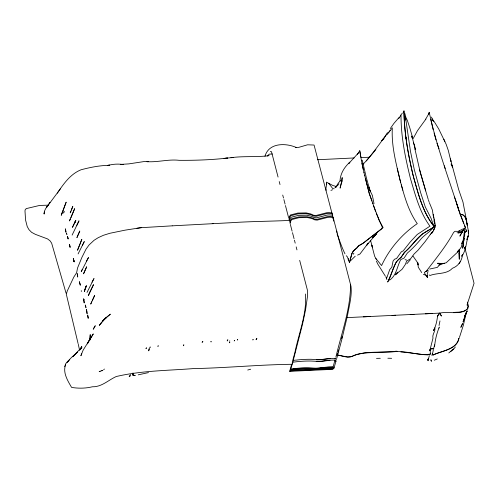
<?xml version="1.0" encoding="UTF-8"?>
<svg xmlns="http://www.w3.org/2000/svg" width="499" height="499" viewBox="0 0 499 499"><rect width="100%" height="100%" fill="white"/><g stroke="black" fill="none" stroke-linecap="round" stroke-linejoin="round"><path stroke-width="0.75" d="M60.292 188.959L46.519 207.447L47.455 206.006C45.727 208.32 43.937 211.027 44.13 214.052L44.536 212M464.974 232.671L465.012 231.062L464.974 232.484M325.953 188.429L326.677 183.85M229.752 341.073L229.765 340.829M464.675 228.611L463.49 238.902L461.931 243.73L462.242 242.427M326.047 190.381L326.103 189.015M467.968 236.002L465.829 246.668L464.594 248.128L465.498 246.849L464.619 250.947L462.916 254.746L461.631 256.199L462.504 254.69C461.962 260.771 458.307 266.104 452.425 268.269C446.68 274.544 437.405 272.641 430.051 275.46L429.177 274.961M462.398 241.772L461.463 246.812L457.764 251.964L446.143 262.817L442.388 263.628M72.124 235.098L78.992 220.826L76.846 225.298M467.9 235.958L467.688 237.867L466.839 239.445L468.411 235.933L468.343 230.912L468.33 233.189L468.642 232.272L466.871 223.265L467.382 225.454C466.827 221.675 466.453 217.159 462.972 214.844L460.153 214.308L456.959 204.153L457.296 205.445M331.991 213.248L331.947 212.911L329.271 212.63A11.627 6.655 -14.5 0 0 326.446 212.799L315.967 215.506L313.597 215.262L310.771 213.94L306.143 212.905L297.791 213.079L290.399 215L289.482 216.578L288.958 219.042M332.59 215.549L332.54 215.212L329.87 214.932A11.627 6.655 -14.5 0 0 327.045 215.1L316.566 217.807L314.189 217.564L311.37 216.242L306.742 215.212L298.39 215.381L290.998 217.302L290.081 218.88L289.557 221.344M462.935 246.668L463.708 240.58L462.692 248.252L462.854 247.198M332.658 217.277L332.708 215.824M333.058 218.799L333.101 217.352M333.656 221.107L333.7 219.654M433.307 350.055L432.508 353.841L433.095 354.951C441.852 350.747 456.884 349.631 458.98 338.228M464.619 235.834L464.787 234.511M429.346 355.637L428.323 359.448M439.987 320.944L439.039 325.516M89.932 340.044L90.238 334.623L89.901 339.507L90.051 338.846L89.452 340.592L90.849 336.894L90.207 338.634L90.768 337.567L87.78 342.844M334.049 367.988L333.9 367.445L319.803 368.293A32.897 11.539 -9.1 0 1 312.779 368.586L311.426 368.574A60.373 21.183 -9.1 0 0 291.385 369.541C297.66 367.85 306.261 368.131 313.378 368.381A22.96 8.053 -9.1 0 0 320.944 368.012L324.662 367.538A19.904 6.986 -9.1 0 1 331.224 367.22L333.07 367.089L334.935 360.097A27.326 9.587 -9.1 0 0 325.51 360.646L321.78 361.145A14.976 5.258 -9.1 0 1 317.607 361.37L310.565 361.033A46.582 16.342 -9.1 0 0 297.092 361.688L293.4 362.131L292.601 362.723L290.561 369.834L290.88 370.102A39.976 14.022 -9.1 0 1 305.806 369.372L307.509 369.397A46.145 16.186 -9.1 0 0 319.965 368.749L333.575 368.175L333.051 368.755L290.187 370.838L289.688 371.337L332.671 369.347L333.981 368.168L335.977 361.164L335.827 360.621L334.399 360.69M149.226 348.714L148.708 350.834L149.263 348.62M340 181.068C340.337 173.496 344.372 167.146 349.849 162.175L348.751 163.516L358.463 152.944M464.999 231.63L463.334 242.994L463.365 246.076L463.471 242.246L463.334 242.994L464.369 238.26M431.934 355.519L432.302 353.772L433.082 355.057C441.977 350.635 456.61 349.737 458.949 338.222M332.952 217.24L332.939 216.741L330.263 216.46A11.627 6.655 -14.5 0 0 327.444 216.628L316.959 219.335L314.588 219.092L311.769 217.77L307.135 216.734L298.789 216.909L291.397 218.83L290.275 220.976L289.95 222.872M292.526 362.873L292.67 363.266M376.234 213.154L382.377 227.351L381.666 228.891L363.141 243.219L358.669 245.676L356.966 247.984L353.304 250.91L351.801 253.648L349.493 262.486L348.383 260.048L348.757 258.445M333.095 367.046L333.001 366.915A27.326 9.587 -9.1 0 0 323.577 367.47L319.847 367.963A14.976 5.258 -9.1 0 1 315.674 368.193L308.632 367.857A46.582 16.342 -9.1 0 0 295.159 368.512L291.472 368.954L290.593 369.69M335.883 357.184C341.428 333.207 350.635 309.187 350.523 284.343M466.022 231.642L466.372 230.164M459.261 230.956L458.781 232.977L457.084 232.709M133.027 372.94L132.541 374.93L135.135 375.61L132.541 374.93L133.539 374.456M341.634 338.565L342.177 336.413M466.49 311.707L463.303 325.435L459.423 337.474M433.456 349.206L434.641 344.909L434.579 346.543C435.153 340.249 436.588 333.762 439.033 327.824M289.707 371.212L291.634 364.395L292.121 364.021M292.364 361.825L294.872 352.643C298.832 333.226 307.247 312.711 305.407 294.005M293.356 359.947L302.519 324.2L305.531 309.96L307.652 295.289L307.465 290.368L299.687 260.378M337.093 355.687L337.692 353.492M338.091 352.026L338.69 349.83M336.788 358.313L341.815 339.532L347.541 315.343C349.144 305.818 352.082 296.132 351.015 286.382L333.201 217.608L330.463 217.233A11.627 6.655 -14.5 0 0 327.643 217.402L317.164 220.115L314.788 219.872L311.969 218.543L307.334 217.514L298.988 217.689L291.597 219.61L290.474 221.756L290.15 223.646M464.887 316.104L465.592 313.565M429.234 112.294L428.622 114.439L429.234 112.294C436.319 145.683 448.545 177.769 458.831 210.291M332.109 214.364L332.184 213.709L329.471 213.404A11.627 6.655 -14.5 0 0 326.652 213.572L316.166 216.285L313.796 216.042L310.977 214.713L306.342 213.684L297.997 213.859L290.605 215.78L289.482 217.926L289.158 219.816M333.101 218.194L333.201 217.608M464.712 316.74L463.078 321.98L466.97 311.351L465.611 313.746L467.432 310.79M427.824 360.078L428.267 358.65M459.155 231.773L458.781 232.977L460.259 232.54L461.887 230.894L460.246 232.222M87.007 292.451L94.012 278.536L91.984 282.178M467.002 305.101L474.05 283.289L464.862 247.878M183.8 344.915L183.495 345.757L183.813 344.878M349.493 262.486L351.907 253.667L353.286 251.203L358.556 246.038L362.835 243.406L383.145 227.575L379.371 220.932L373.551 205.625M428.055 271.481L427.244 273.776L427.362 277.294L425.36 274.93L424.381 272.385L428.254 270.258M62.051 213.092L61.252 215.3L66.174 202.151L62.076 213.023M130.676 374.549L130.089 376.159L129.166 376.733L129.802 375.292M335.977 361.164L335.659 361.744M462.667 230.725L459.885 236.127L463.658 229.415L461.856 232.865M458.475 250.03L457.764 251.964L458.201 250.872M63.953 212.081L64.165 211.514L63.585 213.073M64.689 366.628L65.868 363.465L69.567 359.804M80.22 243.531L81.836 239.327L77.501 250.249L80.002 244.117M87.387 343.905L87.593 343.349M80.333 349.774L81.699 346.406L80.414 349.275L81.967 347.017L72.748 356.766L77.532 352.082L71.332 357.627L67.028 362.262L68.494 360.765M234.499 340.48L234.218 340.936L234.418 340.636M70.87 211.252L70.228 212.848L72.81 206.443L71.345 210.073M387.692 281.941C392.732 274.213 392.688 262.561 401.102 257.571L404.321 252.232C410.702 248.047 414.295 240.78 420.177 235.915C424.256 232.004 429.683 230.014 434.28 226.733C422.347 211.969 417.969 192.807 412.929 174.818C407.976 153.86 404.153 132.478 403.941 110.89L403.173 112.687M387.779 281.91L396.256 261.906L401.127 257.035L405.556 251.446M403.261 112.668L404.034 110.872C404.259 133.507 408.394 155.894 413.765 177.825C418.723 194.791 422.965 212.855 434.367 226.702L421.992 234.305L406.124 250.953M70.964 217.626L74.663 208.638L69.442 220.938L70.29 219.117M91.747 301.808L90.718 304.097L94.685 295.346L92.427 300.329M82.167 269.635L81.25 271.631L88.491 257.534L86.52 261.014M65.544 364.962C62.6 372.572 67.777 380.924 71.594 387.405C78.443 388.553 85.641 388.44 92.415 386.775C101.702 387.056 108.295 380.101 116.242 376.527C141.348 370.632 167.57 370.607 193.213 368.599C226.147 367.988 258.956 364.694 291.89 364.289M398.651 118.737L401.015 115.238C400.94 136.614 405.325 157.846 410.446 178.536C415.355 194.99 419.584 212.15 429.957 226.178L417.22 234.486L410.128 242.109L403.18 250.897L401.327 251.802L396.605 258.501L394.503 259.231L393.081 261.052L391.809 267.246L389.75 269.547L386.6 278.386L386.145 276.957M78.094 253.929L84.3 241.535L82.435 245.277M465.866 313.79L464.868 315.842L466.185 313.129M87.762 343.356L88.423 342.046M438.889 328.105L439.419 327.063M387.474 132.541L384.723 137.237M428.298 114.589L425.366 119.735L425.853 119.136L417.482 130.682L413.16 138.591M431.654 233.544C436.076 228.355 435.222 222.005 433.463 215.961M264.969 156.243C268.805 142.527 285.971 142.876 296.456 147.548L295.52 147.436L298.826 147.336L307.577 144.791L314.064 145.047L332.546 215.431M405.743 138.622L406.329 137.531M88.747 341.459L93.282 333.912L83.152 350.123L80.869 355.743L81.749 353.803M357.19 154.69L359.742 150.748L360.889 157.123M430.618 234.056L425.136 241.597L418.075 250.149L414.145 253.947L410.671 258.682L406.585 261.195L405.35 264.445L402.088 269.285L395.433 274.668L397.778 272.192L395.289 274.868M383.812 138.123L381.81 140.662L386.737 134.2M459.055 263.547L460.54 261.195M366.896 245.115L368.237 243.1L359.947 254.022L357.583 255.108M149.856 347.529L150.261 346.967L150.024 347.267M353.173 254.278L353.897 253.193M390.268 128.58L393.973 123.322L399.362 117.122M57.304 193.2C63.448 184.031 70.44 173.958 81.081 169.766C90.088 167.39 99.251 165.531 108.645 165.325M383.257 139.72L384.143 138.466M48.066 205.02L49.931 202.475L49.663 202.837M336.151 359.997L336.326 358.881L334.891 358.949M338.908 183.8L337.68 185.447L334.948 187.624M386.906 134.742L392.333 127.844C391.291 145.352 395.894 162.605 399.892 179.515C403.984 194.772 408.026 210.572 417.283 223.633C402.094 233.994 389.282 248.864 381.592 265.568L375.884 258.494M388.303 132.89L390.206 130.37M432.558 228.448C428.841 232.958 423.345 235.528 419.852 240.368C415.923 244.934 411.787 249.294 407.34 253.087L404.084 258.07L400.734 259.623C397.004 266.485 396.555 275.567 389.507 280.201M367.077 244.834L376.87 233.258L372.597 237.568L376.514 233.869M437.33 316.135L439.638 313.116C448.638 311.12 460.427 315.38 467.769 308.762L468.287 306.455L467.457 302.107L468.012 306.48L467.444 308.725C464.301 312.829 458.45 311.931 453.884 312.418M267.277 156.05L269.292 154.154L272.348 154.004M455.35 346.992L453.485 349.337L450.678 351.57M400.491 115.406L402.294 113.229M431.354 233.183L432.645 231.667L430.269 234.436M363.191 164.127C370.501 156.468 376.595 147.891 382.876 139.446M366.272 160.965L375.903 149.575M406.797 263.796L410.371 259.723M340.524 180.626L338.384 182.983L335.846 187.169M425.872 271.737C435.577 259.018 445.931 246.537 453.622 232.409L454.982 231.293L458.026 231.368L465.473 227.75L458.806 210.21M350.448 260.865L355.213 256.224M453.491 348.87L448.807 352.955M103.711 369.647L104.447 369.048M102.526 370.401L99.151 371.605L100.099 371.524M442.838 263.659L440.76 264.676L438.764 265L440.411 263.796L437.367 267.37L429.645 269.048M102.226 370.632L102.875 370.333L101.858 370.801M26.098 208.913L25.355 209.243L24.981 210.828L25.568 220.059L27.233 226.571L28.973 229.665L31.612 232.341L35.367 234.349L47.586 238.934L50.043 240.824L51.647 243.163L66.061 293.181M434.323 360.209L437.261 358.956M330.931 190.393L332.571 189.745M107.846 165.487C112.849 164.015 118.282 163.747 123.446 164.558L122.043 164.477M430.575 354.003L427.967 354.901L424.106 354.683L395.744 351.134M247.735 370.027L250.673 369.216M292.614 362.274L292.239 362.86M108.37 165.362L109.418 165.107L107.322 165.468M26.435 208.557L39.646 205.432L48.615 205.158M148.502 372.597L138.217 374.83M335.191 358.719L335.428 358.351A27.326 9.587 -9.1 0 0 326.003 358.906L322.273 359.399A14.976 5.258 -9.1 0 1 318.1 359.629L311.058 359.292A46.582 16.342 -9.1 0 0 297.585 359.947C296.562 360.315 292.782 359.685 293.169 361.526M172.174 225.841L140.762 227.712L125.074 230.158L109.923 233.27L103.436 235.285L98.172 237.705L94.093 240.269L89.028 244.99L86.009 249.201L81.905 257.384L77.545 268L76.621 272.766L73.833 277.039L67.29 290.917L66.311 294.198L78.094 343.58M136.932 228.28L141.186 227.694M172.236 225.841L231.099 222.71A4.142 2.37 -14.5 0 0 231.393 222.697C250.772 221.381 270.209 221.356 289.557 220.415M212.2 223.602L213.647 223.515M317.532 159.736L354.122 157.958M361.133 157.622L369.697 157.204M432.514 313.453L346.824 317.638M363.322 316.834L370.501 316.485M392.046 315.437L395.638 315.262M410.203 314.551L414.002 314.364M425.391 313.809L439.638 313.116L441.534 316.067M433.743 348.72L430.731 348.863L433.743 348.714M120.646 164.402L128.823 163.884L143.812 161.601L148.234 161.664L146.993 161.67C157.771 162.418 168.406 159.056 179.147 160.322C195.34 160.435 211.532 159.892 227.656 158.058L224.001 158.414L233.276 157.466L230.987 157.696C243.543 155.913 256.492 157.328 269.136 155.676M376.514 358.376L380.3 358.282M387.873 358.232L391.646 358.313M400.909 351.839C410.758 351.82 420.782 355.993 430.425 354.016L430.119 349.281L429.764 350.778L432.964 338.241C431.909 334.467 435.577 331.579 434.897 327.781L433.463 330.681C435.852 326.259 436.924 321.181 437.561 316.272L439.638 313.116L441.191 315.823M334.249 188.772L332.789 188.622L328.673 183.295L326.346 182.11L326.664 184.081M270.352 151.378L271.263 151.49L271.712 152.532L278.062 177.058M423.377 274.531L425.36 274.93M405.045 259.686L406.548 260.01M328.673 183.295L332.92 185.541L335.185 186.152L336.139 187.15M346.237 255.7L347.535 257.054L348.383 260.048M412.985 256.081L417.077 261.906L418.274 264.969L417.825 262.736M385.428 276.265L377.712 263.946L376.371 261.021M421.686 272.56L418.299 267.221L417.663 262.48M405.369 116.554L407.34 120.39L409.741 127.682L412.055 135.691L412.199 137.793M466.39 222.492C466.684 219.554 465.461 216.516 462.935 214.888L460.153 214.308L463.633 223.253M376.215 259.231L374.643 256.212L371.743 245.103L372.404 247.105M450.491 158.844L450.959 161.408L448.277 150.386L446.087 144.136L438.683 128.867L434.398 121.899L431.997 118.943L433.463 121.182L431.417 117.078M465.361 228.642L466.746 231.324L466.733 230.002M337.068 233.85C339.582 240.587 341.803 247.317 344.977 253.829M443.854 139.246L444.89 141.467M77.258 273.702L77.725 277.057L77.226 273.683M413.365 142.677L414.476 145.184L415.23 148.714M464.55 225.492L465.473 227.75M429.452 202.893L432.44 210.173L433.194 215.599M439.014 148.783L436.981 143.207M456.785 203.486L454.47 197.043M65.606 229.683L65.344 228.816L65.962 232.228L65.675 230.463L65.718 230.856M386.07 277.344L386.887 279.608M372.404 247.148L370.564 240.518M375.498 211.183L372.684 203.093M372.84 203.536L369.223 193.306L364.669 175.455M371.948 200.991L369.322 193.718L367.021 184.724M428.242 199.45L420.308 172.623L414.919 149.014M428.479 200.143L429.19 202.22M425.697 190.899L419.678 169.947M426.757 275.485L427.362 277.294L426.764 275.46M458.294 208.663L457.277 205.388M369.391 188.622L368.848 186.907L370.302 191.048L369.541 189.67L372.354 195.365L374.032 203.623M433.157 129.678L430.768 119.286M431.08 360.328L431.448 361.532M444.335 165.749L445.183 168.556M369.572 189.196L366.409 177.993L362.268 160.179M401.321 184.873L402.805 190.181M450.759 160.291L458.675 189.595L462.978 202.095L466.172 218.699M434.118 133.071L435.976 139.963M404.82 113.385L405.699 116.585L405.724 120.134M400.585 182.191L397.241 168.568M366.94 184.399L365.411 178.449M279.228 181.555L280.008 184.555M282.733 195.053L283.507 198.047M283.9 199.55L285.066 204.047M285.453 205.544L288.565 217.539M290.349 224.394L292.096 231.143M292.489 232.64L294.042 238.641M294.435 240.138L295.208 243.138M296.181 246.886L296.961 249.887M433.918 219.523L434.298 221.899M78.287 344.316L79.615 350.379M465.773 218.3L466.284 220.346M427.824 359.386L428.161 360.746L427.861 359.392M363.939 172.454L364.725 175.685M363.983 172.66L361.956 163.329M363.284 169.61L361.376 160.223M415.318 149.706L411.918 135.977L412.13 137.93M359.742 150.748L361.395 160.316M405.706 118.874L410.477 151.415L414.282 169.566L420.738 192.976L425.285 206.923L431.017 218.2L433.762 226.003M430.905 359.542L431.086 360.702M69.848 245.864L70.122 247.448L69.448 244.323L69.885 246.207M88.024 316.927L87.649 315L88.217 318.356L88.055 317.189M336.719 231.081L336.894 232.465M333.5 218.88L333.538 219.261M433.338 214.358L433.556 217.658M433.575 215.169L433.606 218.157M44.143 213.666L44.137 213.023M330.438 358.706A19.904 6.986 -9.1 0 0 327.088 358.974L323.371 359.448A22.96 8.053 -9.1 0 1 316.715 359.829M316.216 361.575A22.96 8.053 -9.1 0 0 322.878 361.195L326.596 360.721A19.904 6.986 -9.1 0 1 329.945 360.446M458.961 253.823L459.292 259.255L459.323 249.494L458.961 253.823M435.278 224.987L434.467 228.473L433.438 229.995L434.935 227.326L434.467 228.473L435.278 224.987M84.231 302.388L84.181 302.955L83.607 298.782L84.231 302.388M74.956 266.216L74.956 266.216M211.015 341.534L211.058 341.99L211.021 341.503M86.751 310.889L86.739 311.251L86.371 309.386L87.107 313.715L86.751 310.889M73.958 260.621L73.833 261.538L73.322 258.357L74.208 261.913L73.958 260.621M83.913 299.512L83.894 299.83L83.913 299.512M341.796 180.563L341.64 182.821L342.189 177.575L341.796 180.563M341.89 180.85L340.125 188.011L341.89 180.85M229.758 342.046L229.615 342.751L229.758 342.046M84.83 289.907L84.337 291.535L86.371 285.621L84.83 289.907M85.404 288.173L85.192 288.796L85.965 286.607L85.404 288.173M89.452 292.844L88.417 295.508L93.513 284.655L89.452 292.844M253.105 339.545L252.825 339.962L253.087 339.551M79.753 231.106L76.958 237.536L79.753 231.106M86.633 266.89L83.551 273.77L86.633 266.89M75.817 220.346L72.505 227.245L75.817 220.346M256.823 338.409L256.13 339.682L256.823 338.409M462.554 323.695L460.889 327.225L462.554 323.695M75.368 221.369L74.507 223.165L75.399 221.388M146.394 347.922L146.039 348.483L146.394 347.922M237.337 339.925L237.724 339.395L237.318 339.956M157.952 346.269L158.189 345.851L157.952 346.269M227.812 339.875L227.226 340.861L227.812 339.875M95.215 325.841L93.276 329.128L95.215 325.841M202.164 342.22L202.819 341.516L202.164 342.22M101.079 323.096L99.307 325.373L104.098 319.466L110.366 314.177L105.064 318.505L101.079 323.096M103.586 320.052L102.488 321.344L106.505 317.47L103.617 320.027M241.965 340.43L241.965 340.43M354.084 355.4C348.845 358.999 342.663 355.793 337.081 354.97L347.678 356.997L351.084 356.66L357.334 354.315L364.389 352.955L397.042 351.464C382.852 353.024 367.857 350.572 354.084 355.4M444.172 263.497L437.598 263.291L444.172 263.497M66.648 233.682L66.317 233.058L66.922 234.443L66.648 233.682M452.468 166.809L451.108 163.99L452.674 167.284L452.468 166.809M434.735 222.953L434.199 221.575L434.872 223.421L434.735 222.953M79.834 283.245L79.329 281.661L80.302 285.241L79.834 283.245M85.666 306.28L85.267 304.989L85.965 307.634L85.666 306.28M67.964 238.06L67.484 236.426L68.151 239.027L67.964 238.06M81.3 291.104L81.293 290.792L81.3 291.16"/></g></svg>
